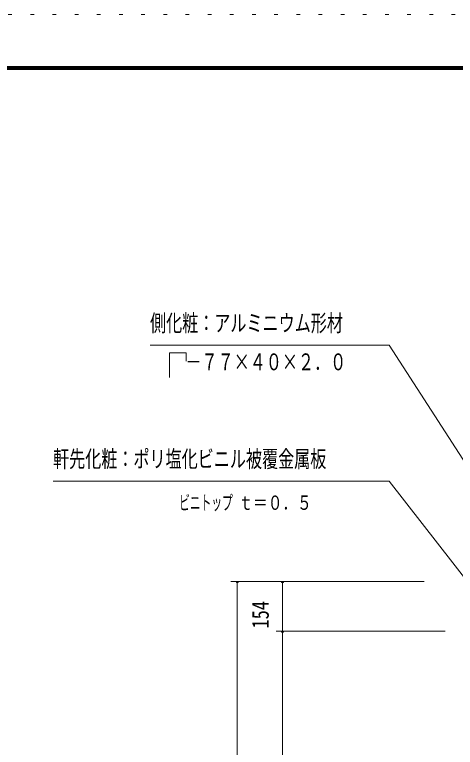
# Model space of a CAD drawing. Units: millimetres, scale not verified. Extents: x -32624 to 32629, y -14700 to 14700.
# Drawn here: x 10558 to 15329, y 6773 to 14700 of the extents above; entities that cross this region are included whole.
import ezdxf
from ezdxf.enums import TextEntityAlignment as Align

# ---------------------------------------------------------------- set-up
doc = ezdxf.new("R2010")
doc.units = ezdxf.units.MM
doc.header["$LTSCALE"] = 80
doc.linetypes.add('USER4', pattern=[3, 0.5, -2.5])
for name, color, linetype, lineweight in [('0-A_2-5DIM', 3, 'Continuous', 18), ('0-C_F-F', 5, 'Continuous', 18), ('0-D_F-E_J_ADD', 5, 'USER4', 18)]:
    doc.layers.add(name, color=color, linetype=linetype, lineweight=lineweight)
doc.styles.add('ＭＳ ゴシック', font='')
doc.styles.get('ＭＳ ゴシック').set_extended_font_data('MS Gothic')

msp = doc.modelspace()

# ---------------------------------------------------------------- linework, layer by layer
at = {"layer": '0-A_2-5DIM'}
for p, q in [((12233.49, 11041.37), (12233.49, 10773.35)), ((12898.47, 8568.34), (14991.38, 8568.34)), ((12982.47, 8568.35), (12954.47, 8568.35)), ((12968.47, 8568.34), (12968.47, 833.35)), ((13472.47, 8568.35), (13444.47, 8568.35)), ((13458.47, 833.35), (13458.47, 8568.34)), ((15219.02, 8029.35), (13388.47, 8029.35)), ((13472.47, 8029.35), (13444.47, 8029.35))]:
    msp.add_line(p, q, dxfattribs=at)
for points in [[(16391.33, 8373.06), (14613.49, 11123.35), (12023.49, 11123.35)], [(12233.49, 11041.37), (12413.78, 11041.37), (12413.78, 10951.22)], [(10973.49, 9653.35), (14613.49, 9653.35), (15491.48, 8525.91)]]:
    msp.add_lwpolyline(points, dxfattribs=at)
for centre in [(12968.47, 8568.35), (13458.47, 8568.35), (13458.47, 8029.35)]:
    msp.add_arc(centre, 14, 180, 0, dxfattribs=at)
at = {"layer": '0-C_F-F'}
for points in [[(-8251.4, 14140.45), (31928.6, 14140.45), (31928.6, -13999.55), (-8251.4, -13999.55)], [(-8247.9, 14136.95), (-8247.9, -13996.05), (31925.1, -13996.05), (31925.1, 14136.95)], [(-8244.4, 14133.44), (31921.6, 14133.44), (31921.6, -13992.55), (-8244.4, -13992.55)], [(-8240.9, 14129.95), (31918.1, 14129.95), (31918.1, -13989.05), (-8240.9, -13989.05)], [(-8237.4, 14126.44), (31914.6, 14126.44), (31914.6, -13985.55), (-8237.4, -13985.55)], [(-8233.9, 14122.95), (31911.1, 14122.95), (31911.1, -13982.05), (-8233.9, -13982.05)], [(-8230.4, 14119.45), (-8230.4, -13978.55), (31907.6, -13978.55), (31907.6, 14119.45)], [(-8226.9, 14115.95), (-8226.9, -13975.05), (31904.1, -13975.05), (31904.1, 14115.95)], [(-8223.4, 14112.45), (31900.6, 14112.45), (31900.6, -13971.55), (-8223.4, -13971.55)], [(-8219.9, 14108.95), (-8219.9, -13968.05), (31897.1, -13968.05), (31897.1, 14108.95)], [(-8216.4, 14105.45), (31893.6, 14105.45), (31893.6, -13964.55), (-8216.4, -13964.55)]]:
    msp.add_lwpolyline(points, close=True, dxfattribs=at)
at = {"layer": '0-D_F-E_J_ADD'}
msp.add_lwpolyline([(-8951.4, 14700.45), (32628.6, 14700.45), (32628.6, -14699.55), (-8951.4, -14699.55)], close=True, dxfattribs=at)

# ---------------------------------------------------------------- texts
at = {"layer": '0-A_2-5DIM', "color": 7, "style": 'ＭＳ ゴシック'}
for s, height, width, p in [('側化粧：アルミニウム形材', 182.3, 0.7, (12023.49, 11218.22)), ('\u3000－７７×４０×２．０', 182.3, 0.7, (12233.49, 10798.22)), ('軒先化粧：ポリ塩化ビニル被覆金属板', 182.3, 0.7, (10973.49, 9748.22)), ('ビニトップ ', 155, 0.55, (12338.49, 9296.35)), ('ｔ＝０．５', 155, 0.75, (12981.47, 9296.35))]:
    msp.add_text(s, height=height, dxfattribs=dict(at, width=width)).set_placement(p, align=Align.BOTTOM_LEFT)
at = {"layer": '0-A_2-5DIM', "color": 7, "style": 'ＭＳ ゴシック', "width": 0.8}
msp.add_text('154', height=182.3, rotation=90, dxfattribs=at).set_placement((13363.6, 8059.1), align=Align.BOTTOM_LEFT)

doc.saveas('drawing.dxf')
